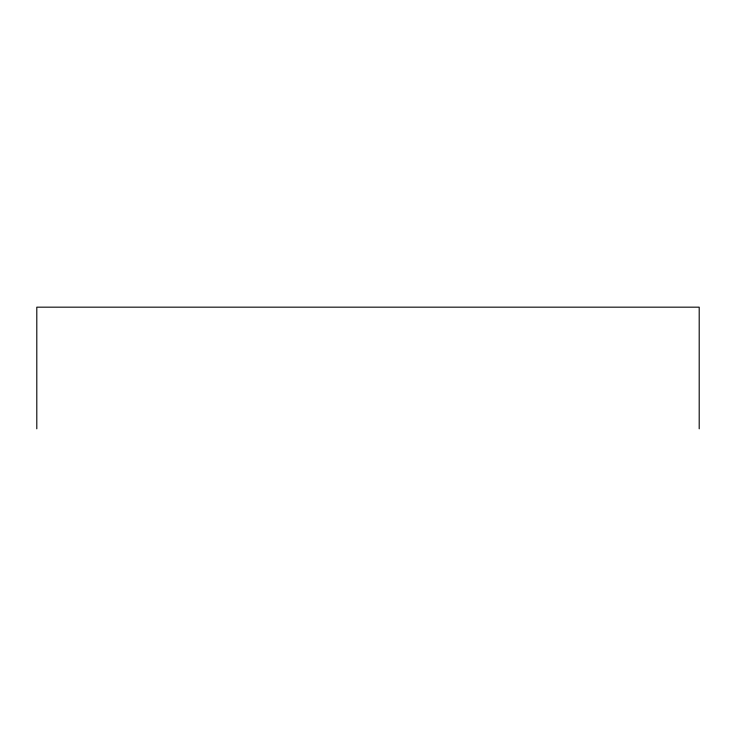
<?xml version="1.0" encoding="UTF-8"?>
<svg xmlns="http://www.w3.org/2000/svg" width="736" height="736" viewBox="0 0 736 736"><rect width="100%" height="100%" fill="white"/><g stroke="black" fill="none" stroke-linecap="round" stroke-linejoin="round"><path stroke-width="1.1" d="M699.2 428.83L699.2 307.17L36.8 307.17L36.8 428.83"/></g></svg>
